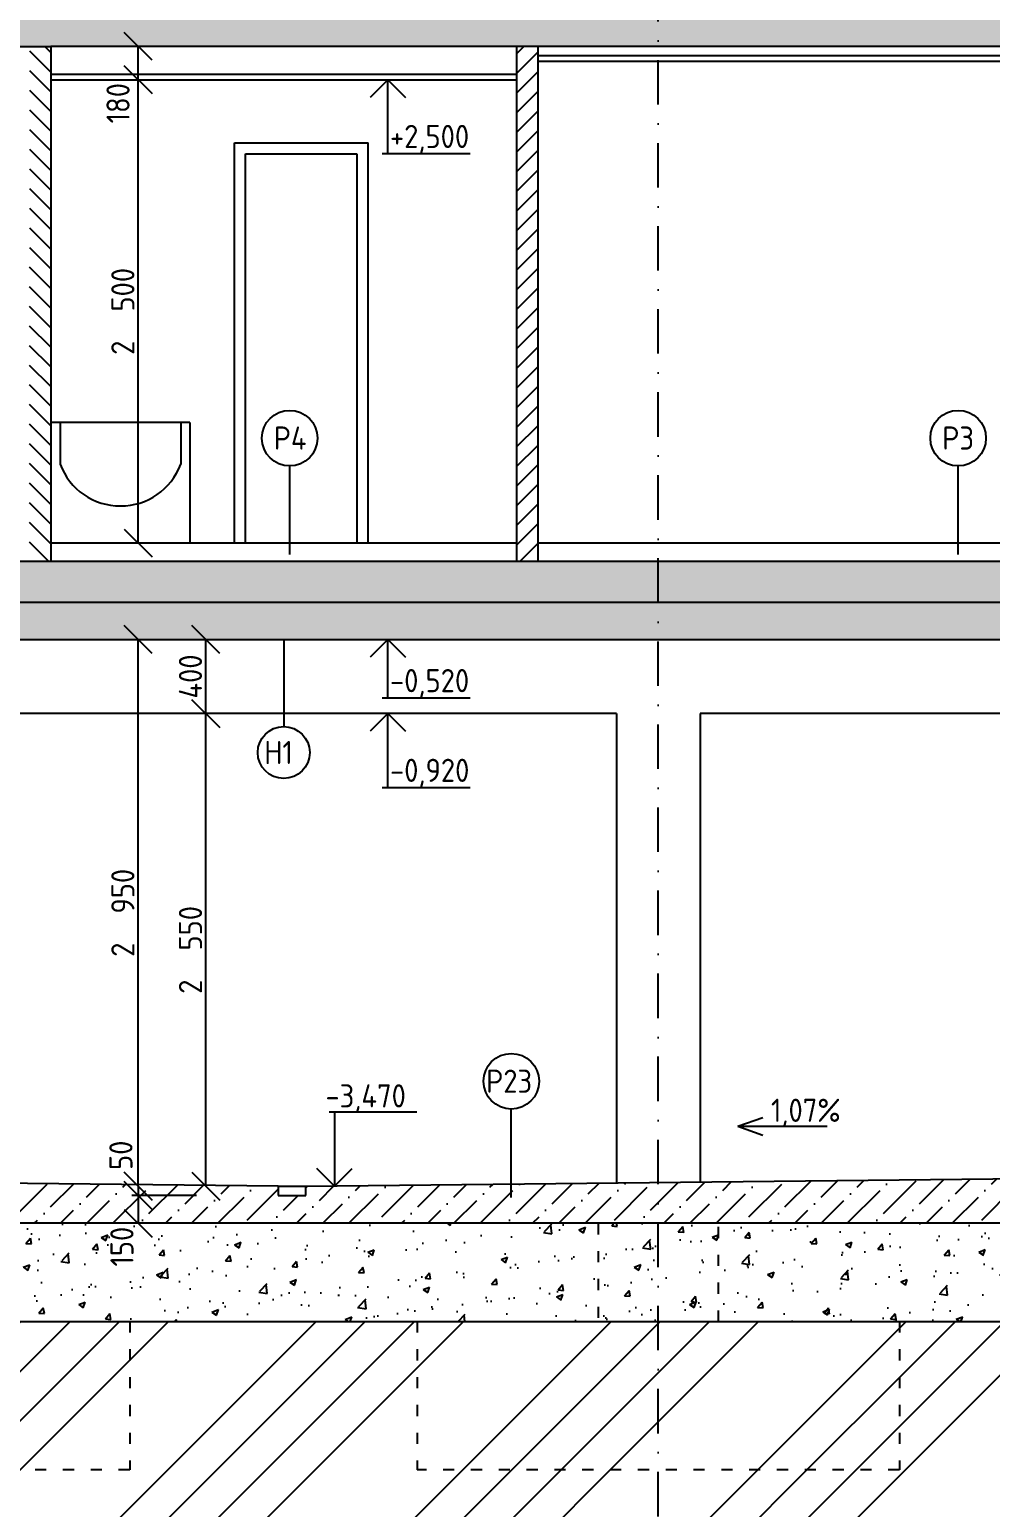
# Model space of a CAD drawing. Extents: x 3792242 to 5145247, y -1546315 to -1031918.
# Drawn here: x 3941164 to 3946345, y -1540847 to -1532873 of the extents above; entities that cross this region are included whole.
import ezdxf

# ---------------------------------------------------------------- set-up
doc = ezdxf.new("R2010")
doc.units = 0
doc.header["$MEASUREMENT"] = 0
doc.linetypes.add('ACAD_ISO03W100', pattern=[30, 12, -18])
doc.linetypes.add('BODKOCIARKOVANA_3', pattern=[5.6, 3, -1.3, 0, -1.3])
doc.layers.get('0').update_dxf_attribs({"linetype": 'CONTINUOUS'})
doc.layers.get('Defpoints').update_dxf_attribs({"color": 61, "linetype": 'CONTINUOUS'})
for name, color, linetype in [('DVERE', 45, 'CONTINUOUS'), ('KÓTY', 4, 'CONTINUOUS'), ('MÚRY', 1, 'CONTINUOUS'), ('OKNÁ', 143, 'CONTINUOUS'), ('osi', 253, 'CONTINUOUS'), ('TENKÁ', 7, 'CONTINUOUS'), ('tzb', 153, 'CONTINUOUS'), ('ZARIADOVACIE', 144, 'CONTINUOUS'), ('ŠRAFY', 82, 'CONTINUOUS'), ('šrafy-múry', 8, 'CONTINUOUS')]:
    doc.layers.add(name, color=color, linetype=linetype)
doc.styles.add('STYLE1', font='isocp.shx')
doc.dimstyles.new('STANDARD-50', dxfattribs={"dimtxt": 125, "dimasz": 150, "dimexe": 10, "dimexo": 200, "dimgap": 20, "dimtad": 1, "dimdsep": 46, "dimlunit": 6, "dimtxsty": 'STYLE1', "dimblk1": 'OBLIQUE', "dimblk2": 'OBLIQUE', "dimsah": 1, "dimcen": 2.5, "dimse1": 1, "dimse2": 1, "dimadec": 0, "dimazin": 0, "dimtfac": 1, "dimtmove": 1, "dimatfit": 3, "dimldrblk": 'OBLIQUE', "dimfxl": 1, "dimtolj": 1, "dimtzin": 0, "dimarcsym": 0})
pattern_1 = [(50, (-12185392.95, 625210.72), (358.6300913, -31.3760675), [37.5, -412.5]), (355, (-12185392.95, 625210.72), (-69.375667, 376.096067), [30, -330]), (100.4514445, (-12185363.06, 625208.1), (289.254423, 344.7199955), [31.870096, -350.571056]), (46.1842, (-12185392.95, 625310.72), (533.620665, -82.75964), [56.25, -618.75]), (96.6356355, (-12185348.5, 625303.83), (467.330973, 487.0593), [47.805171, -525.85688]), (351.184164, (-12185392.95, 625310.7), (467.330973, 487.0593), [45, -495]), (21, (-12185342.95, 625285.72), (298.453526, -201.3094453), [37.5, -412.5]), (326, (-12185342.95, 625285.72), (121.657666, 362.5750225), [30, -330]), (71.4514447, (-12185318.08, 625268.95), (420.111188, 161.2655764), [31.870095, -350.571056]), (37.5, (-12185392.95, 625210.72), (6.0799277, 166.4469269), [0, -326, 0, -335, 0, -331.25]), (7.5, (-12185392.95, 625210.72), (131.5347687, 197.205856), [0, -191, 0, -318.5, 0, -126.25]), (327.5, (-12185504.45, 625210.72), (266.9112181, -11.2774359), [0, -125, 0, -390, 0, -517.5]), (317.5, (-12185554.45, 625210.72), (291.5930847, 50.052491), [0, -162.5, 0, -259, 0, -367.5])]

# ---------------------------------------------------------------- blocks, each defined once
blk = doc.blocks.new('_OBLIQUE')
at = {"color": 0, "linetype": 'ByBlock'}
blk.add_line((-0.5, -0.5), (0.5, 0.5), dxfattribs=at)
blk = doc.blocks.new('*D32087')
at = {"layer": 'Defpoints', "color": 0}
for p in [(3941497.5, -1533143.8), (3941749.5, -1533143.8), (3941497.5, -1535643.8)]:
    blk.add_point(p, dxfattribs=at)
at = {"layer": 'KÓTY', "color": 0, "lineweight": -2, "ltscale": 0.25}
blk.add_line((3941749.5, -1535643.8), (3941749.5, -1533143.8), dxfattribs=at)
at = {"layer": 'KÓTY', "color": 0, "linetype": 'ByBlock', "lineweight": -2, "xscale": 150, "yscale": 150, "zscale": 150}
for p, rotation in [((3941749.5, -1533143.8), 90), ((3941749.5, -1535643.8), 270)]:
    blk.add_blockref('_OBLIQUE', p, dxfattribs=dict(at, rotation=rotation))
at = {"layer": 'KÓTY', "color": 0, "insert": (3941667, -1534393.8), "char_height": 125, "attachment_point": 5, "rotation": 90, "style": 'STYLE1'}
blk.add_mtext('\\A1;2ﾠ500', dxfattribs=at)
blk = doc.blocks.new('*D32088')
at = {"layer": 'Defpoints', "color": 0}
for p in [(3941749.5, -1532963.8), (3941749.5, -1532963.8), (3941749.5, -1533143.8)]:
    blk.add_point(p, dxfattribs=at)
at = {"layer": 'KÓTY', "color": 0, "lineweight": -2, "ltscale": 0.25}
blk.add_line((3941749.5, -1533143.8), (3941749.5, -1532963.8), dxfattribs=at)
at = {"layer": 'KÓTY', "color": 0, "linetype": 'ByBlock', "lineweight": -2, "xscale": 150, "yscale": 150, "zscale": 150}
for p, rotation in [((3941749.5, -1532963.8), 90), ((3941749.5, -1533143.8), 270)]:
    blk.add_blockref('_OBLIQUE', p, dxfattribs=dict(at, rotation=rotation))
at = {"layer": 'KÓTY', "color": 0, "insert": (3941641, -1533270.5), "char_height": 125, "attachment_point": 5, "rotation": 90, "style": 'STYLE1'}
blk.add_mtext('\\A1;180', dxfattribs=at)
blk = doc.blocks.new('*D39612')
at = {"layer": 'Defpoints', "color": 0}
for p in [(3941749.5, -1539163.8), (3942011, -1539113.8), (3942011, -1539163.8)]:
    blk.add_point(p, dxfattribs=at)
at = {"layer": 'KÓTY', "color": 0, "lineweight": -2, "ltscale": 0.25}
blk.add_line((3941749.5, -1539113.8), (3941749.5, -1539163.8), dxfattribs=at)
at = {"layer": 'KÓTY', "color": 0, "linetype": 'ByBlock', "lineweight": -2, "xscale": 150, "yscale": 150, "zscale": 150}
for p, rotation in [((3941749.5, -1539113.8), 90), ((3941749.5, -1539163.8), 270)]:
    blk.add_blockref('_OBLIQUE', p, dxfattribs=dict(at, rotation=rotation))
at = {"layer": 'KÓTY', "color": 0, "insert": (3941656.5, -1538947), "char_height": 125, "attachment_point": 5, "rotation": 90, "style": 'STYLE1'}
blk.add_mtext('\\A1;50', dxfattribs=at)
blk = doc.blocks.new('*D39613')
at = {"layer": 'Defpoints', "color": 0}
for p in [(3942011, -1539163.8), (3941749.5, -1539313.8), (3942011, -1539313.8)]:
    blk.add_point(p, dxfattribs=at)
at = {"layer": 'KÓTY', "color": 0, "lineweight": -2, "ltscale": 0.25}
blk.add_line((3941749.5, -1539163.8), (3941749.5, -1539313.8), dxfattribs=at)
at = {"layer": 'KÓTY', "color": 0, "linetype": 'ByBlock', "lineweight": -2, "xscale": 150, "yscale": 150, "zscale": 150}
for p, rotation in [((3941749.5, -1539163.8), 90), ((3941749.5, -1539313.8), 270)]:
    blk.add_blockref('_OBLIQUE', p, dxfattribs=dict(at, rotation=rotation))
at = {"layer": 'KÓTY', "color": 0, "insert": (3941662, -1539440), "char_height": 125, "attachment_point": 5, "rotation": 90, "style": 'STYLE1'}
blk.add_mtext('\\A1;150', dxfattribs=at)
blk = doc.blocks.new('*D39614')
at = {"layer": 'Defpoints', "color": 0}
for p in [(3941749.5, -1536163.8), (3942390.5, -1536163.8), (3942390.5, -1539113.8)]:
    blk.add_point(p, dxfattribs=at)
at = {"layer": 'KÓTY', "color": 0, "lineweight": -2, "ltscale": 0.25}
blk.add_line((3941749.5, -1539113.8), (3941749.5, -1536163.8), dxfattribs=at)
at = {"layer": 'KÓTY', "color": 0, "linetype": 'ByBlock', "lineweight": -2, "xscale": 150, "yscale": 150, "zscale": 150}
for p, rotation in [((3941749.5, -1536163.8), 90), ((3941749.5, -1539113.8), 270)]:
    blk.add_blockref('_OBLIQUE', p, dxfattribs=dict(at, rotation=rotation))
at = {"layer": 'KÓTY', "color": 0, "insert": (3941667, -1537638.8), "char_height": 125, "attachment_point": 5, "rotation": 90, "style": 'STYLE1'}
blk.add_mtext('\\A1;2ﾠ950', dxfattribs=at)
blk = doc.blocks.new('*D39615')
at = {"layer": 'Defpoints', "color": 0}
for p in [(3941096.5, -1536563.8), (3942114, -1536563.8), (3941096.5, -1539113.8)]:
    blk.add_point(p, dxfattribs=at)
at = {"layer": 'KÓTY', "color": 0, "lineweight": -2, "ltscale": 0.25}
blk.add_line((3942114, -1539113.8), (3942114, -1536563.8), dxfattribs=at)
at = {"layer": 'KÓTY', "color": 0, "linetype": 'ByBlock', "lineweight": -2, "xscale": 150, "yscale": 150, "zscale": 150}
for p, rotation in [((3942114, -1536563.8), 90), ((3942114, -1539113.8), 270)]:
    blk.add_blockref('_OBLIQUE', p, dxfattribs=dict(at, rotation=rotation))
at = {"layer": 'KÓTY', "color": 0, "insert": (3942031.5, -1537838.8), "char_height": 125, "attachment_point": 5, "rotation": 90, "style": 'STYLE1'}
blk.add_mtext('\\A1;2ﾠ550', dxfattribs=at)
blk = doc.blocks.new('*D39616')
at = {"layer": 'Defpoints', "color": 0}
for p in [(3942114, -1536163.8), (3942114, -1536163.8), (3942114, -1536563.8)]:
    blk.add_point(p, dxfattribs=at)
at = {"layer": 'KÓTY', "color": 0, "lineweight": -2, "ltscale": 0.25}
blk.add_line((3942114, -1536563.8), (3942114, -1536163.8), dxfattribs=at)
at = {"layer": 'KÓTY', "color": 0, "linetype": 'ByBlock', "lineweight": -2, "xscale": 150, "yscale": 150, "zscale": 150}
for p, rotation in [((3942114, -1536163.8), 90), ((3942114, -1536563.8), 270)]:
    blk.add_blockref('_OBLIQUE', p, dxfattribs=dict(at, rotation=rotation))
at = {"layer": 'KÓTY', "color": 0, "insert": (3942031.5, -1536363.8), "char_height": 125, "attachment_point": 5, "rotation": 90, "style": 'STYLE1'}
blk.add_mtext('\\A1;400', dxfattribs=at)

msp = doc.modelspace()

# ---------------------------------------------------------------- hatches: boundary and pattern name
at = {"layer": 'ŠRAFY', "ltscale": 0.25}
h = msp.add_hatch(dxfattribs=at)
h.set_pattern_fill('ANSI31', color=256, scale=600, angle=90, style=0)
h.set_pattern_definition([(135, (-2904913.184, 222662.926), (-53.0330086, -53.0330086), [])])
h.paths.add_polyline_path([(3941164, -1535743.77), (3941164, -1535643.77), (3941164, -1532963.77), (3941279, -1532963.77), (3941279, -1535643.77), (3941279, -1535743.77)])
h = msp.add_hatch(dxfattribs=at)
h.set_pattern_fill('ANSI31', color=256, scale=600, style=0)
h.set_pattern_definition([(45, (583922, 6000), (-53.0330086, 53.0330086), [])])
h.paths.add_polyline_path([(3943789, -1535743.77), (3943789, -1535643.77), (3943789, -1532963.77), (3943904, -1532963.77), (3943904, -1535643.77), (3943904, -1535743.77)])
at = {"layer": 'ŠRAFY'}
h = msp.add_hatch(dxfattribs=at)
h.set_pattern_fill('HEX', color=256, scale=250)
h.set_pattern_definition([(0, (-554060, -25423), (0, 54.12658774), [31.25, -62.5]), (120, (-554060, -25423), (-46.875, -27.06329387), [31.25, -62.5]), (60, (-554028.75, -25423), (-46.875, 27.06329387), [31.25, -62.5])])
h.paths.add_polyline_path([(3935989, -1535963.77), (3935989, -1536563.77), (3936189, -1536563.77), (3936189, -1536163.77), (3948969, -1536163.77), (3948969, -1536463.77), (3949169, -1536463.77), (3949169, -1535963.77)])
at = {"layer": 'ŠRAFY', "ltscale": 0.25}
h = msp.add_hatch(dxfattribs=at)
h.set_pattern_fill('ANSI34', color=256, scale=1500)
h.paths.add_polyline_path([(3904249, -1539843.77), (3903449, -1540643.77), (3903449, -1541443.77), (3901649, -1541443.77), (3901649, -1540643.77), (3900871.5, -1540643.77), (3900350.5, -1540643.77), (3900158, -1540643.77), (3899084, -1540643.77), (3899084, -1541443.77), (3896684, -1541443.77), (3896684, -1540643.77), (3895134, -1540643.77), (3895134, -1541443.77), (3892734, -1541443.77), (3892734, -1540643.77), (3891066.5, -1540643.77), (3890904.5, -1540643.77), (3890353, -1540643.77), (3890169, -1540643.77), (3890169, -1541443.77), (3888369, -1541443.77), (3888369, -1540643.77), (3887456.787, -1539063.77), (3886646.963, -1539063.77), (3886646.963, -1542040.5), (3952029, -1542040.5), (3952029, -1537858.77), (3951917.043, -1537858.77), (3951365.04, -1537858.77), (3950219, -1539843.77), (3950219, -1540643.77), (3948219, -1540643.77), (3948219, -1539843.77), (3947319.5, -1539843.77), (3946798.5, -1539843.77), (3946606, -1539843.77), (3945854, -1539843.77), (3945854, -1540643.77), (3943254, -1540643.77), (3943254, -1539843.77), (3941704, -1539843.77), (3941704, -1540643.77), (3939504, -1540643.77), (3939504, -1539843.77), (3937736.5, -1539843.77), (3937574.5, -1539843.77), (3937023, -1539843.77), (3936939, -1539843.77), (3936939, -1540643.77), (3934939, -1540643.77), (3934939, -1539843.77)])
h.paths.add_polyline_path([(3937081, -1540387.57), (3937081, -1540099.971), (3937331, -1540099.971), (3937331, -1540387.57)], flags=24)
h.paths.add_polyline_path([(3937512.889, -1540068.7), (3938019.238, -1540068.7), (3938019.238, -1540268.749), (3937512.889, -1540268.749)], flags=24)
h.paths.add_polyline_path([(3946846.5, -1540387.57), (3946846.5, -1540099.971), (3947096.5, -1540099.971), (3947096.5, -1540387.57)], flags=24)
h.paths.add_polyline_path([(3946349.889, -1540068.7), (3946856.238, -1540068.7), (3946856.238, -1540268.749), (3946349.889, -1540268.749)], flags=24)
h.paths.add_polyline_path([(3890411, -1541187.57), (3890411, -1540899.971), (3890661, -1540899.971), (3890661, -1541187.57)], flags=24)
h.paths.add_polyline_path([(3900398.5, -1541187.57), (3900398.5, -1540899.971), (3900648.5, -1540899.971), (3900648.5, -1541187.57)], flags=24)
h.paths.add_polyline_path([(3899901.889, -1540868.7), (3900408.238, -1540868.7), (3900408.238, -1541068.749), (3899901.889, -1541068.749)], flags=24)
h.paths.add_polyline_path([(3890862.389, -1540868.7), (3891368.738, -1540868.7), (3891368.738, -1541068.749), (3890862.389, -1541068.749)], flags=24)
h.paths.add_polyline_path([(3900802.343, -1539532.394), (3901308.691, -1539532.394), (3901308.691, -1539732.444), (3900802.343, -1539732.444)], flags=24)
h.paths.add_polyline_path([(3900435.866, -1540047.663), (3900435.866, -1539760.065), (3900610.964, -1539760.065), (3900610.964, -1540047.663)], flags=24)
h.paths.add_polyline_path([(3900435.824, -1540134.976), (3900435.824, -1540022.592), (3900610.602, -1540022.592), (3900610.602, -1540134.976)], flags=24)
h.paths.add_polyline_path([(3900435.915, -1540197.476), (3900435.915, -1540109.976), (3900610.915, -1540109.976), (3900610.915, -1540197.476)], flags=24)
h.paths.add_polyline_path([(3899901.89, -1540068.7), (3900408.238, -1540068.7), (3900408.238, -1540268.749), (3899901.89, -1540268.749)], flags=24)
h.paths.add_polyline_path([(3894867, -1539571.299), (3894867, -1539308.701), (3895117, -1539308.701), (3895117, -1539571.299)], flags=24)
h.paths.add_polyline_path([(3890448.366, -1540047.663), (3890448.366, -1539760.065), (3890623.464, -1539760.065), (3890623.464, -1540047.663)], flags=24)
h.paths.add_polyline_path([(3890448.324, -1540134.976), (3890448.324, -1540022.592), (3890623.102, -1540022.592), (3890623.102, -1540134.976)], flags=24)
h.paths.add_polyline_path([(3890448.415, -1540197.476), (3890448.415, -1540109.976), (3890623.415, -1540109.976), (3890623.415, -1540197.476)], flags=24)
h.paths.add_polyline_path([(3891827.225, -1539532.394), (3892333.573, -1539532.394), (3892333.573, -1539732.444), (3891827.225, -1539732.444)], flags=24)
h.paths.add_polyline_path([(3890842.889, -1540068.7), (3891349.238, -1540068.7), (3891349.238, -1540268.749), (3890842.889, -1540268.749)], flags=24)
h = msp.add_hatch(dxfattribs=at)
h.set_pattern_fill('AR-CONC', color=256, scale=50)
h.set_pattern_definition(pattern_1)
h.paths.add_polyline_path([(3940929, -1539843.77), (3941704, -1539843.77), (3943254, -1539843.77), (3944229, -1539843.77), (3944229, -1539313.77), (3940929, -1539313.77)])
h.paths.add_polyline_path([(3941537, -1539571.299), (3941537, -1539308.701), (3941787, -1539308.701), (3941787, -1539571.299)], flags=9)
h = msp.add_hatch(dxfattribs=at)
h.set_pattern_fill('AR-CONC', color=256, scale=50)
h.set_pattern_definition(pattern_1)
h.paths.add_polyline_path([(3944229, -1539843.77), (3944879, -1539843.77), (3944879, -1539313.77), (3944229, -1539313.77)])
h = msp.add_hatch(dxfattribs=at)
h.set_pattern_fill('AR-CONC', color=256, scale=50)
h.set_pattern_definition(pattern_1)
h.paths.add_polyline_path([(3949019, -1539843.77), (3949019, -1539313.77), (3947985, -1539313.77), (3944879, -1539313.77), (3944879, -1539843.77), (3945854, -1539843.77), (3946606, -1539843.77), (3946798.5, -1539843.77), (3947319.5, -1539843.77), (3948219, -1539843.77)])
h.paths.add_polyline_path([(3946846.5, -1539722.57), (3946846.5, -1539434.971), (3947096.5, -1539434.971), (3947096.5, -1539722.57)], flags=24)
h.paths.add_polyline_path([(3947472.343, -1539532.394), (3947978.691, -1539532.394), (3947978.691, -1539732.444), (3947472.343, -1539732.444)], flags=24)
h.paths.add_polyline_path([(3946348.343, -1539346.395), (3946867.191, -1539346.395), (3946867.191, -1539546.444), (3946348.343, -1539546.444)], flags=24)
h = msp.add_hatch(dxfattribs=at)
h.set_pattern_fill('ANSI34', color=256, scale=1500)
h.paths.add_polyline_path([(3939504, -1539843.77), (3939504, -1540643.77), (3941704, -1540643.77), (3941704, -1539843.77), (3940929, -1539843.77), (3940279, -1539843.77)])
h = msp.add_hatch(dxfattribs=at)
h.set_pattern_fill('ANSI34', color=256, scale=1500)
h.paths.add_polyline_path([(3943254, -1539843.77), (3943254, -1540643.77), (3945854, -1540643.77), (3945854, -1539843.77), (3944879, -1539843.77), (3944229, -1539843.77)])
at = {"layer": 'šrafy-múry'}
h = msp.add_hatch(dxfattribs=at)
h.set_pattern_fill('ANSI36', color=253, scale=800, angle=360)
h.set_pattern_definition([(45, (0, 3000), (53.0330086, 194.4543648), [250, -50, 0, -50])])
h.paths.add_polyline_path([(3936119, -1533213.77), (3936119, -1532963.77), (3939284, -1532963.77), (3939399, -1532963.77), (3941114, -1532963.77), (3941164, -1532963.77), (3941279, -1532963.77), (3941349, -1532963.77), (3943534, -1532963.77), (3943789, -1532963.77), (3943904, -1532963.77), (3949039, -1532963.77), (3949339, -1532963.77), (3949419, -1532963.77), (3949579, -1532963.77), (3950929, -1532963.77), (3950929, -1532793.77), (3950909, -1532793.77), (3950859, -1532793.77), (3949419, -1532793.77), (3949349, -1532793.77), (3949339, -1532793.77), (3949339, -1532743.77), (3943904, -1532743.77), (3943789, -1532743.77), (3941279, -1532743.77), (3941164, -1532743.77), (3941114, -1532743.77), (3939399, -1532743.77), (3939284, -1532743.77), (3936119, -1532743.77), (3935779, -1532743.77), (3935779, -1533213.77)])
h = msp.add_hatch(dxfattribs=at)
h.set_pattern_fill('ANSI36', color=253, scale=800, angle=360)
h.paths.add_polyline_path([(3949169, -1535963.77), (3949169, -1536363.77), (3949419, -1536363.77), (3949419, -1535963.77), (3950929, -1535963.77), (3950929, -1535793.77), (3949339, -1535793.77), (3949339, -1535743.77), (3935779, -1535743.77), (3935779, -1535963.77)])
h = msp.add_hatch(dxfattribs=at)
h.set_pattern_fill('ANSI36', color=253, scale=800, angle=360)
h.set_pattern_definition([(45, (46374, -26883.5), (53.0330086, 194.4543648), [250, -50, 0, -50])])
h.paths.add_polyline_path([(3949169, -1539313.77), (3949169, -1539043.77), (3942810.178, -1539112.092), (3942808.5, -1539113.77), (3942806.858, -1539112.128), (3942654, -1539113.77), (3942654, -1539163.77), (3942504, -1539163.77), (3942504, -1539113.77), (3935989, -1539043.77), (3935989, -1539313.77)])
h.paths.add_polyline_path([(3946846.5, -1539322.57), (3946846.5, -1539034.971), (3947096.5, -1539034.971), (3947096.5, -1539322.57)], flags=9)

# ---------------------------------------------------------------- linework, layer by layer
at = {"color": 253}
msp.add_line((3936939, -1539843.77), (3948219, -1539843.77), dxfattribs=at)
at = {"layer": 'DVERE'}
for p, q in [((3942269, -1535643.77), (3942269, -1533483.77)), ((3942269, -1533483.77), (3942989, -1533483.77)), ((3942989, -1535643.77), (3942989, -1533483.77)), ((3942329, -1535643.77), (3942329, -1533543.77)), ((3942329, -1533543.77), (3942929, -1533543.77)), ((3942929, -1533543.77), (3942929, -1535643.77))]:
    msp.add_line(p, q, dxfattribs=at)
at = {"layer": 'KÓTY', "ltscale": 0.25}
msp.add_line((3942064.903, -1539163.77), (3941714.903, -1539163.77), dxfattribs=at)
at = {"layer": 'MÚRY'}
for p, q in [((3943789, -1532963.77), (3941279, -1532963.77)), ((3941279, -1532963.77), (3941279, -1535643.77)), ((3943789, -1532963.77), (3943789, -1535643.77)), ((3949039, -1532963.77), (3943904, -1532963.77)), ((3943904, -1532963.77), (3943904, -1535643.77)), ((3943789, -1535643.77), (3941279, -1535643.77)), ((3949419, -1535643.77), (3943904, -1535643.77)), ((3936189, -1536163.77), (3948969, -1536163.77)), ((3942504, -1539113.77), (3935989, -1539043.77)), ((3942654, -1539113.77), (3949169, -1539043.77))]:
    msp.add_line(p, q, dxfattribs=at)
at = {"layer": 'OKNÁ', "ltscale": 0.25}
for p, q in [((3942566.5, -1535705.338), (3942566.5, -1535227.662)), ((3946171, -1535705.338), (3946171, -1535227.662)), ((3942534.5, -1536163.77), (3942534.5, -1536633.879)), ((3943761.58, -1539175.123), (3943761.58, -1538697.447))]:
    msp.add_line(p, q, dxfattribs=at)
for centre, radius in [((3942566.5, -1535077.662), 150), ((3946171, -1535077.662), 150), ((3942534.5, -1536773.879), 140), ((3943761.58, -1538547.447), 150)]:
    msp.add_circle(centre, radius, dxfattribs=at)
at = {"layer": 'osi', "linetype": 'BODKOCIARKOVANA_3', "ltscale": 80}
msp.add_line((3944554, -1542239.5), (3944554, -1519829.5), dxfattribs=at)
at = {"layer": 'TENKÁ'}
for p, q in [((3941114, -1532963.77), (3941279, -1532963.77)), ((3943904, -1532963.77), (3943789, -1532963.77)), ((3943904, -1533013.77), (3949039, -1533013.77)), ((3943904, -1533043.77), (3949039, -1533043.77)), ((3941279, -1533113.77), (3943789, -1533113.77)), ((3941279, -1533143.77), (3943789, -1533143.77)), ((3941279, -1535643.77), (3941279, -1535743.77)), ((3943789, -1535643.77), (3943789, -1535743.77)), ((3943904, -1535643.77), (3943904, -1535743.77)), ((3949339, -1535743.77), (3935739, -1535743.77)), ((3949169, -1535963.77), (3935739, -1535963.77)), ((3944329, -1536563.77), (3940829, -1536563.77)), ((3944329, -1536563.77), (3944329, -1539095.182)), ((3944779, -1536563.77), (3944779, -1539090.402)), ((3949169, -1536563.77), (3944779, -1536563.77)), ((3945117, -1538745.5), (3944983, -1538792.5)), ((3945465.5, -1538792.5), (3944983, -1538792.5)), ((3945117, -1538839.5), (3944983, -1538792.5)), ((3949419, -1539313.77), (3935739, -1539313.77))]:
    msp.add_line(p, q, dxfattribs=at)
at = {"layer": 'TENKÁ', "linetype": 'ByBlock', "ltscale": 0.25}
for p, q in [((3943095.5, -1533143.77), (3943000.041, -1533239.23)), ((3943095.5, -1533143.77), (3943190.959, -1533239.23)), ((3943095.5, -1533543.77), (3943095.5, -1533143.77)), ((3943539.805, -1533543.77), (3943065.906, -1533543.77)), ((3943095.5, -1536163.77), (3943000.041, -1536259.23)), ((3943095.5, -1536163.77), (3943190.959, -1536259.23)), ((3943095.5, -1536479.77), (3943095.5, -1536163.77)), ((3943539.805, -1536479.77), (3943065.906, -1536479.77)), ((3943095.5, -1536563.77), (3943000.041, -1536659.23)), ((3943095.5, -1536563.77), (3943190.959, -1536659.23)), ((3943095.5, -1536963.77), (3943095.5, -1536563.77)), ((3943539.805, -1536963.77), (3943065.906, -1536963.77)), ((3943252.805, -1538713.77), (3942778.906, -1538713.77)), ((3942808.5, -1538713.77), (3942808.5, -1539113.77)), ((3942808.5, -1539113.77), (3942713.041, -1539018.311)), ((3942808.5, -1539113.77), (3942903.959, -1539018.311))]:
    msp.add_line(p, q, dxfattribs=at)
at = {"layer": 'TENKÁ', "linetype": 'ACAD_ISO03W100', "ltscale": 5}
for p, q in [((3944229, -1539313.77), (3944229, -1539843.77)), ((3944879, -1539843.77), (3944879, -1539313.77)), ((3941704, -1539843.77), (3941704, -1540643.77)), ((3943254, -1539843.77), (3943254, -1540643.77)), ((3945854, -1539843.77), (3945854, -1540643.77)), ((3941704, -1540643.77), (3939504, -1540643.77)), ((3945854, -1540643.77), (3943254, -1540643.77))]:
    msp.add_line(p, q, dxfattribs=at)
at = {"layer": 'tzb'}
for p, q in [((3942504, -1539113.77), (3942504, -1539163.77)), ((3942504, -1539113.77), (3942654, -1539113.77)), ((3942504, -1539163.77), (3942654, -1539163.77)), ((3942654, -1539163.77), (3942654, -1539113.77))]:
    msp.add_line(p, q, dxfattribs=at)
at = {"layer": 'ZARIADOVACIE', "ltscale": 0.25}
for p, q in [((3942029, -1534993.77), (3941279, -1534993.77)), ((3941329, -1534993.77), (3941329, -1535218.77)), ((3941979, -1534993.77), (3941979, -1535218.77)), ((3942029, -1534993.77), (3942029, -1535643.77))]:
    msp.add_line(p, q, dxfattribs=at)
msp.add_arc((3941654, -1535096.548), 347.222, 200.6096929, 339.3903071, dxfattribs=at)

# ---------------------------------------------------------------- texts
at = {"layer": 'TENKÁ', "ltscale": 0.25, "style": 'STYLE1'}
for s, p in [('+2,500', (3943107.343, -1533512.444)), ('P4', (3942480.696, -1535139.84)), ('P3', (3946085.196, -1535139.84)), ('-0,520', (3943107.343, -1536448.444)), ('H1', (3942430.196, -1536836.057)), ('-0,920', (3943107.343, -1536932.444)), ('P23', (3943625.776, -1538609.625)), ('-3,470', (3942759.389, -1538688.749)), ('1,07%', (3945161.552, -1538766.789))]:
    msp.add_text(s, height=125, dxfattribs=at).set_placement(p)

# ---------------------------------------------------------------- dimensions: what is measured, and where the dimension line sits
at = {"layer": 'KÓTY', "ltscale": 0.25}
for base, p1, p2, picture, middle in [((3941749.5, -1532963.77), (3941749.5, -1533143.77), (3941749.5, -1532963.77), '*D32088', (3941723.5, -1533270.5)), ((3941749.5, -1539163.77), (3942011, -1539113.77), (3942011, -1539163.77), '*D39612', (3941739, -1538947)), ((3941749.5, -1539313.77), (3942011, -1539163.77), (3942011, -1539313.77), '*D39613', (3941744.5, -1539440))]:
    dim = msp.add_linear_dim(base=base, p1=p1, p2=p2, angle=90, dimstyle='STANDARD-50', override={"dimtxsty": 'STYLE1', "dimldrblk": 'OBLIQUE'}, dxfattribs=at)
    dim.commit()
    dim.dimension.update_dxf_attribs({"geometry": picture, "text_midpoint": middle, "dimtype": 160})
for base, p1, p2, picture, middle in [((3941749.5, -1533143.77), (3941497.5, -1535643.77), (3941497.5, -1533143.77), '*D32087', (3941666.957, -1534393.77)), ((3941749.5, -1536163.77), (3942390.5, -1539113.77), (3942390.5, -1536163.77), '*D39614', (3941666.957, -1537638.77)), ((3942114, -1536163.77), (3942114, -1536563.77), (3942114, -1536163.77), '*D39616', (3942031.5, -1536363.77)), ((3942114, -1536563.77), (3941096.5, -1539113.77), (3941096.5, -1536563.77), '*D39615', (3942031.457, -1537838.77))]:
    dim = msp.add_linear_dim(base=base, p1=p1, p2=p2, angle=90, dimstyle='STANDARD-50', override={"dimtxsty": 'STYLE1', "dimldrblk": 'OBLIQUE'}, dxfattribs=at)
    dim.commit()
    dim.dimension.update_dxf_attribs({"geometry": picture, "text_midpoint": middle})

doc.saveas('drawing.dxf')
